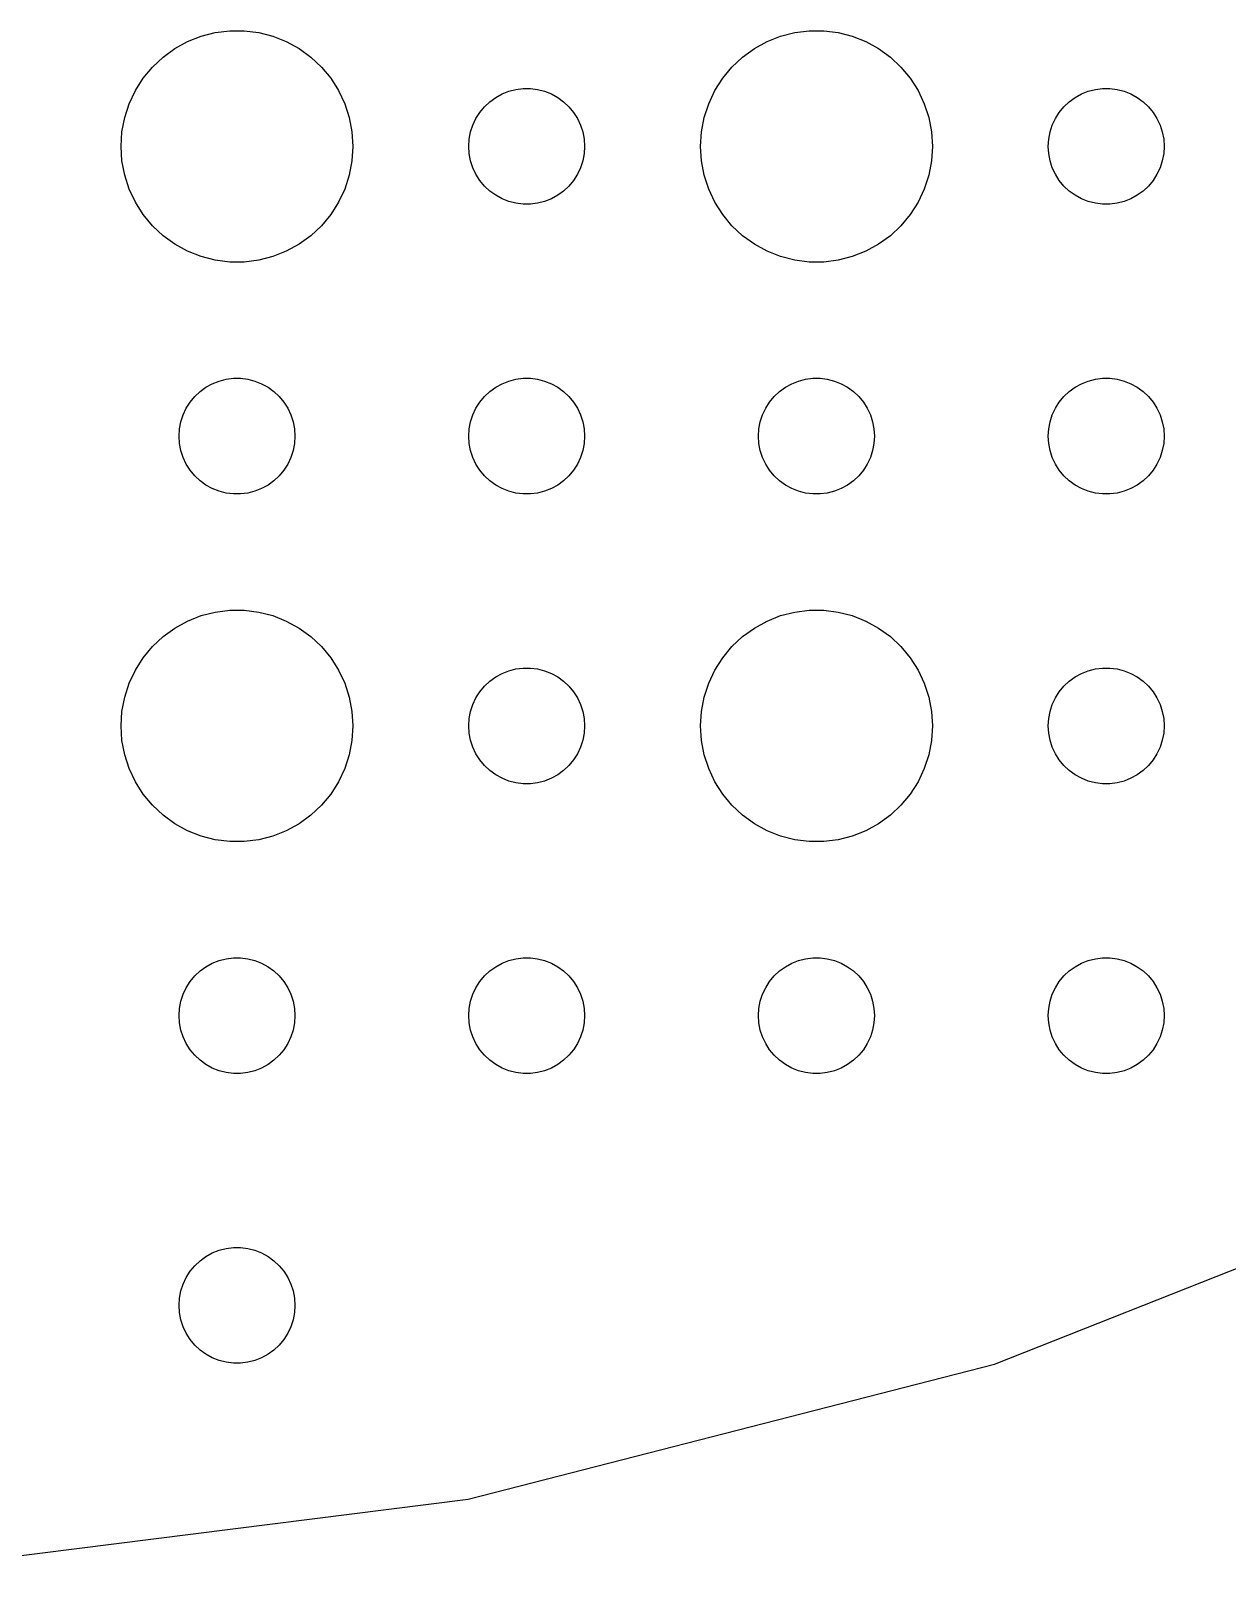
# Model space of a CAD drawing. Header units: metres. Extents: x -112 to 112, y -112 to 112.
# Drawn here: x 9.66 to 40.63, y -111.78 to -72.01 of the extents above; entities that cross this region are included whole.
import ezdxf

# ---------------------------------------------------------------- set-up
doc = ezdxf.new("R2010")
doc.units = ezdxf.units.M

msp = doc.modelspace()

# ---------------------------------------------------------------- linework, layer by layer
for p, q in [((13.3925, -72.467), (13.7227, -72.2855)), ((13.7227, -72.2855), (14.0729, -72.1468)), ((14.0729, -72.1468), (14.4379, -72.0531)), ((14.4379, -72.0531), (14.8116, -72.0059)), ((14.8116, -72.0059), (15.1884, -72.0059)), ((15.1884, -72.0059), (15.5621, -72.0531)), ((15.5621, -72.0531), (15.927, -72.1468)), ((15.927, -72.1468), (16.2773, -72.2855)), ((16.2773, -72.2855), (16.6075, -72.467)), ((28.3925, -72.467), (28.7227, -72.2855)), ((28.7227, -72.2855), (29.0729, -72.1468)), ((29.0729, -72.1468), (29.4379, -72.0531)), ((29.4379, -72.0531), (29.8116, -72.0059)), ((29.8116, -72.0059), (30.1884, -72.0059)), ((30.1884, -72.0059), (30.5621, -72.0531)), ((30.5621, -72.0531), (30.927, -72.1468)), ((30.927, -72.1468), (31.2773, -72.2855)), ((31.2773, -72.2855), (31.6075, -72.467)), ((12.8131, -72.9464), (13.0877, -72.6885)), ((13.0877, -72.6885), (13.3925, -72.467)), ((16.6075, -72.467), (16.9123, -72.6885)), ((16.9123, -72.6885), (17.1869, -72.9464)), ((27.8131, -72.9464), (28.0877, -72.6885)), ((28.0877, -72.6885), (28.3925, -72.467)), ((31.6075, -72.467), (31.9123, -72.6885)), ((31.9123, -72.6885), (32.1869, -72.9464)), ((12.5729, -73.2366), (12.8131, -72.9464)), ((17.1869, -72.9464), (17.427, -73.2366)), ((27.5729, -73.2366), (27.8131, -72.9464)), ((32.1869, -72.9464), (32.427, -73.2366)), ((12.2107, -73.8956), (12.3711, -73.5547)), ((12.3711, -73.5547), (12.5729, -73.2366)), ((17.427, -73.2366), (17.6289, -73.5547)), ((17.6289, -73.5547), (17.7893, -73.8956)), ((21.8613, -73.6428), (22.0365, -73.5734)), ((22.0365, -73.5734), (22.2189, -73.5266)), ((22.2189, -73.5266), (22.4058, -73.503)), ((22.4058, -73.503), (22.5942, -73.503)), ((22.5942, -73.503), (22.7811, -73.5266)), ((22.7811, -73.5266), (22.9635, -73.5734)), ((22.9635, -73.5734), (23.1387, -73.6428)), ((27.2107, -73.8956), (27.3711, -73.5547)), ((27.3711, -73.5547), (27.5729, -73.2366)), ((32.427, -73.2366), (32.6289, -73.5547)), ((32.6289, -73.5547), (32.7893, -73.8956)), ((36.8613, -73.6428), (37.0365, -73.5734)), ((37.0365, -73.5734), (37.2189, -73.5266)), ((37.2189, -73.5266), (37.4058, -73.503)), ((37.4058, -73.503), (37.5942, -73.503)), ((37.5942, -73.503), (37.7811, -73.5266)), ((37.7811, -73.5266), (37.9635, -73.5734)), ((37.9635, -73.5734), (38.1387, -73.6428)), ((12.0942, -74.2539), (12.2107, -73.8956)), ((17.7893, -73.8956), (17.9057, -74.2539)), ((21.2865, -74.1183), (21.4065, -73.9732)), ((21.4065, -73.9732), (21.5439, -73.8442)), ((21.5439, -73.8442), (21.6963, -73.7335)), ((21.6963, -73.7335), (21.8613, -73.6428)), ((23.1387, -73.6428), (23.3037, -73.7335)), ((23.3037, -73.7335), (23.4561, -73.8442)), ((23.4561, -73.8442), (23.5934, -73.9732)), ((23.5934, -73.9732), (23.7135, -74.1183)), ((27.0942, -74.2539), (27.2107, -73.8956)), ((32.7893, -73.8956), (32.9057, -74.2539)), ((36.2865, -74.1183), (36.4065, -73.9732)), ((36.4065, -73.9732), (36.5439, -73.8442)), ((36.5439, -73.8442), (36.6963, -73.7335)), ((36.6963, -73.7335), (36.8613, -73.6428)), ((38.1387, -73.6428), (38.3037, -73.7335)), ((38.3037, -73.7335), (38.4561, -73.8442)), ((38.4561, -73.8442), (38.5934, -73.9732)), ((38.5934, -73.9732), (38.7135, -74.1183)), ((12.0237, -74.624), (12.0942, -74.2539)), ((17.9057, -74.2539), (17.9763, -74.624)), ((21.1053, -74.4478), (21.1855, -74.2774)), ((21.1855, -74.2774), (21.2865, -74.1183)), ((23.7135, -74.1183), (23.8145, -74.2774)), ((23.8145, -74.2774), (23.8947, -74.4478)), ((27.0237, -74.624), (27.0942, -74.2539)), ((32.9057, -74.2539), (32.9763, -74.624)), ((36.1053, -74.4478), (36.1855, -74.2774)), ((36.1855, -74.2774), (36.2865, -74.1183)), ((38.7135, -74.1183), (38.8145, -74.2774)), ((38.8145, -74.2774), (38.8947, -74.4478)), ((12, -75), (12.0237, -74.624)), ((17.9763, -74.624), (18, -75)), ((21.0118, -74.812), (21.0471, -74.627)), ((21.0471, -74.627), (21.1053, -74.4478)), ((23.8947, -74.4478), (23.9529, -74.627)), ((23.9529, -74.627), (23.9882, -74.812)), ((27, -75), (27.0237, -74.624)), ((32.9763, -74.624), (33, -75)), ((36.0118, -74.812), (36.0471, -74.627)), ((36.0471, -74.627), (36.1053, -74.4478)), ((38.8947, -74.4478), (38.9529, -74.627)), ((38.9529, -74.627), (38.9882, -74.812)), ((12.0237, -75.376), (12, -75)), ((18, -75), (17.9763, -75.376)), ((21, -75), (21.0118, -74.812)), ((21.0118, -75.188), (21, -75)), ((23.9882, -74.812), (24, -75)), ((24, -75), (23.9882, -75.188)), ((27.0237, -75.376), (27, -75)), ((33, -75), (32.9763, -75.376)), ((36, -75), (36.0118, -74.812)), ((36.0118, -75.188), (36, -75)), ((38.9882, -74.812), (39, -75)), ((39, -75), (38.9882, -75.188)), ((12.0942, -75.7461), (12.0237, -75.376)), ((17.9763, -75.376), (17.9057, -75.7461)), ((21.0471, -75.373), (21.0118, -75.188)), ((21.1053, -75.5522), (21.0471, -75.373)), ((21.1855, -75.7226), (21.1053, -75.5522)), ((23.8947, -75.5522), (23.8145, -75.7226)), ((23.9529, -75.373), (23.8947, -75.5522)), ((23.9882, -75.188), (23.9529, -75.373)), ((27.0942, -75.7461), (27.0237, -75.376)), ((32.9763, -75.376), (32.9057, -75.7461)), ((36.0471, -75.373), (36.0118, -75.188)), ((36.1053, -75.5522), (36.0471, -75.373)), ((36.1855, -75.7226), (36.1053, -75.5522)), ((38.8947, -75.5522), (38.8145, -75.7226)), ((38.9529, -75.373), (38.8947, -75.5522)), ((38.9882, -75.188), (38.9529, -75.373)), ((12.2107, -76.1044), (12.0942, -75.7461)), ((17.9057, -75.7461), (17.7893, -76.1044)), ((21.2865, -75.8817), (21.1855, -75.7226)), ((21.4065, -76.0268), (21.2865, -75.8817)), ((23.7135, -75.8817), (23.5934, -76.0268)), ((23.8145, -75.7226), (23.7135, -75.8817)), ((27.2107, -76.1044), (27.0942, -75.7461)), ((32.9057, -75.7461), (32.7893, -76.1044)), ((36.2865, -75.8817), (36.1855, -75.7226)), ((36.4065, -76.0268), (36.2865, -75.8817)), ((38.7135, -75.8817), (38.5934, -76.0268)), ((38.8145, -75.7226), (38.7135, -75.8817)), ((12.3711, -76.4453), (12.2107, -76.1044)), ((17.7893, -76.1044), (17.6289, -76.4453)), ((21.5439, -76.1558), (21.4065, -76.0268)), ((21.6963, -76.2665), (21.5439, -76.1558)), ((21.8613, -76.3572), (21.6963, -76.2665)), ((22.0365, -76.4266), (21.8613, -76.3572)), ((23.1387, -76.3572), (22.9635, -76.4266)), ((23.3037, -76.2665), (23.1387, -76.3572)), ((23.4561, -76.1558), (23.3037, -76.2665)), ((23.5934, -76.0268), (23.4561, -76.1558)), ((27.3711, -76.4453), (27.2107, -76.1044)), ((32.7893, -76.1044), (32.6289, -76.4453)), ((36.5439, -76.1558), (36.4065, -76.0268)), ((36.6963, -76.2665), (36.5439, -76.1558)), ((36.8613, -76.3572), (36.6963, -76.2665)), ((37.0365, -76.4266), (36.8613, -76.3572)), ((38.1387, -76.3572), (37.9635, -76.4266)), ((38.3037, -76.2665), (38.1387, -76.3572)), ((38.4561, -76.1558), (38.3037, -76.2665)), ((38.5934, -76.0268), (38.4561, -76.1558)), ((12.5729, -76.7634), (12.3711, -76.4453)), ((17.6289, -76.4453), (17.427, -76.7634)), ((22.2189, -76.4734), (22.0365, -76.4266)), ((22.4058, -76.497), (22.2189, -76.4734)), ((22.5942, -76.497), (22.4058, -76.497)), ((22.7811, -76.4734), (22.5942, -76.497)), ((22.9635, -76.4266), (22.7811, -76.4734)), ((27.5729, -76.7634), (27.3711, -76.4453)), ((32.6289, -76.4453), (32.427, -76.7634)), ((37.2189, -76.4734), (37.0365, -76.4266)), ((37.4058, -76.497), (37.2189, -76.4734)), ((37.5942, -76.497), (37.4058, -76.497)), ((37.7811, -76.4734), (37.5942, -76.497)), ((37.9635, -76.4266), (37.7811, -76.4734)), ((12.8131, -77.0536), (12.5729, -76.7634)), ((13.0877, -77.3115), (12.8131, -77.0536)), ((17.1869, -77.0536), (16.9123, -77.3115)), ((17.427, -76.7634), (17.1869, -77.0536)), ((27.8131, -77.0536), (27.5729, -76.7634)), ((28.0877, -77.3115), (27.8131, -77.0536)), ((32.1869, -77.0536), (31.9123, -77.3115)), ((32.427, -76.7634), (32.1869, -77.0536)), ((13.3925, -77.533), (13.0877, -77.3115)), ((13.7227, -77.7145), (13.3925, -77.533)), ((16.6075, -77.533), (16.2773, -77.7145)), ((16.9123, -77.3115), (16.6075, -77.533)), ((28.3925, -77.533), (28.0877, -77.3115)), ((28.7227, -77.7145), (28.3925, -77.533)), ((31.6075, -77.533), (31.2773, -77.7145)), ((31.9123, -77.3115), (31.6075, -77.533)), ((14.0729, -77.8532), (13.7227, -77.7145)), ((14.4379, -77.9469), (14.0729, -77.8532)), ((14.8116, -77.9941), (14.4379, -77.9469)), ((15.5621, -77.9469), (15.1884, -77.9941)), ((15.927, -77.8532), (15.5621, -77.9469)), ((16.2773, -77.7145), (15.927, -77.8532)), ((29.0729, -77.8532), (28.7227, -77.7145)), ((29.4379, -77.9469), (29.0729, -77.8532)), ((29.8116, -77.9941), (29.4379, -77.9469)), ((30.5621, -77.9469), (30.1884, -77.9941)), ((30.927, -77.8532), (30.5621, -77.9469)), ((31.2773, -77.7145), (30.927, -77.8532)), ((15.1884, -77.9941), (14.8116, -77.9941)), ((30.1884, -77.9941), (29.8116, -77.9941)), ((14.3613, -81.1428), (14.5365, -81.0734)), ((14.5365, -81.0734), (14.7189, -81.0266)), ((14.7189, -81.0266), (14.9058, -81.003)), ((14.9058, -81.003), (15.0942, -81.003)), ((15.0942, -81.003), (15.2811, -81.0266)), ((15.2811, -81.0266), (15.4635, -81.0734)), ((15.4635, -81.0734), (15.6387, -81.1428)), ((21.8613, -81.1428), (22.0365, -81.0734)), ((22.0365, -81.0734), (22.2189, -81.0266)), ((22.2189, -81.0266), (22.4058, -81.003)), ((22.4058, -81.003), (22.5942, -81.003)), ((22.5942, -81.003), (22.7811, -81.0266)), ((22.7811, -81.0266), (22.9635, -81.0734)), ((22.9635, -81.0734), (23.1387, -81.1428)), ((29.3613, -81.1428), (29.5365, -81.0734)), ((29.5365, -81.0734), (29.7189, -81.0266)), ((29.7189, -81.0266), (29.9058, -81.003)), ((29.9058, -81.003), (30.0942, -81.003)), ((30.0942, -81.003), (30.2811, -81.0266)), ((30.2811, -81.0266), (30.4635, -81.0734)), ((30.4635, -81.0734), (30.6387, -81.1428)), ((36.8613, -81.1428), (37.0365, -81.0734)), ((37.0365, -81.0734), (37.2189, -81.0266)), ((37.2189, -81.0266), (37.4058, -81.003)), ((37.4058, -81.003), (37.5942, -81.003)), ((37.5942, -81.003), (37.7811, -81.0266)), ((37.7811, -81.0266), (37.9635, -81.0734)), ((37.9635, -81.0734), (38.1387, -81.1428)), ((13.7865, -81.6183), (13.9065, -81.4732)), ((13.9065, -81.4732), (14.0439, -81.3442)), ((14.0439, -81.3442), (14.1963, -81.2335)), ((14.1963, -81.2335), (14.3613, -81.1428)), ((15.6387, -81.1428), (15.8037, -81.2335)), ((15.8037, -81.2335), (15.9561, -81.3442)), ((15.9561, -81.3442), (16.0934, -81.4732)), ((16.0934, -81.4732), (16.2135, -81.6183)), ((21.2865, -81.6183), (21.4065, -81.4732)), ((21.4065, -81.4732), (21.5439, -81.3442)), ((21.5439, -81.3442), (21.6963, -81.2335)), ((21.6963, -81.2335), (21.8613, -81.1428)), ((23.1387, -81.1428), (23.3037, -81.2335)), ((23.3037, -81.2335), (23.4561, -81.3442)), ((23.4561, -81.3442), (23.5934, -81.4732)), ((23.5934, -81.4732), (23.7135, -81.6183)), ((28.7865, -81.6183), (28.9065, -81.4732)), ((28.9065, -81.4732), (29.0439, -81.3442)), ((29.0439, -81.3442), (29.1963, -81.2335)), ((29.1963, -81.2335), (29.3613, -81.1428)), ((30.6387, -81.1428), (30.8037, -81.2335)), ((30.8037, -81.2335), (30.9561, -81.3442)), ((30.9561, -81.3442), (31.0934, -81.4732)), ((31.0934, -81.4732), (31.2135, -81.6183)), ((36.2865, -81.6183), (36.4065, -81.4732)), ((36.4065, -81.4732), (36.5439, -81.3442)), ((36.5439, -81.3442), (36.6963, -81.2335)), ((36.6963, -81.2335), (36.8613, -81.1428)), ((38.1387, -81.1428), (38.3037, -81.2335)), ((38.3037, -81.2335), (38.4561, -81.3442)), ((38.4561, -81.3442), (38.5934, -81.4732)), ((38.5934, -81.4732), (38.7135, -81.6183)), ((13.6053, -81.9478), (13.6855, -81.7774)), ((13.6855, -81.7774), (13.7865, -81.6183)), ((16.2135, -81.6183), (16.3145, -81.7774)), ((16.3145, -81.7774), (16.3947, -81.9478)), ((21.1053, -81.9478), (21.1855, -81.7774)), ((21.1855, -81.7774), (21.2865, -81.6183)), ((23.7135, -81.6183), (23.8145, -81.7774)), ((23.8145, -81.7774), (23.8947, -81.9478)), ((28.6053, -81.9478), (28.6855, -81.7774)), ((28.6855, -81.7774), (28.7865, -81.6183)), ((31.2135, -81.6183), (31.3145, -81.7774)), ((31.3145, -81.7774), (31.3947, -81.9478)), ((36.1053, -81.9478), (36.1855, -81.7774)), ((36.1855, -81.7774), (36.2865, -81.6183)), ((38.7135, -81.6183), (38.8145, -81.7774)), ((38.8145, -81.7774), (38.8947, -81.9478)), ((13.5, -82.5), (13.5118, -82.312)), ((13.5118, -82.312), (13.5471, -82.127)), ((13.5471, -82.127), (13.6053, -81.9478)), ((16.3947, -81.9478), (16.4529, -82.127)), ((16.4529, -82.127), (16.4882, -82.312)), ((16.4882, -82.312), (16.5, -82.5)), ((21, -82.5), (21.0118, -82.312)), ((21.0118, -82.312), (21.0471, -82.127)), ((21.0471, -82.127), (21.1053, -81.9478)), ((23.8947, -81.9478), (23.9529, -82.127)), ((23.9529, -82.127), (23.9882, -82.312)), ((23.9882, -82.312), (24, -82.5)), ((28.5, -82.5), (28.5118, -82.312)), ((28.5118, -82.312), (28.5471, -82.127)), ((28.5471, -82.127), (28.6053, -81.9478)), ((31.3947, -81.9478), (31.4529, -82.127)), ((31.4529, -82.127), (31.4882, -82.312)), ((31.4882, -82.312), (31.5, -82.5)), ((36, -82.5), (36.0118, -82.312)), ((36.0118, -82.312), (36.0471, -82.127)), ((36.0471, -82.127), (36.1053, -81.9478)), ((38.8947, -81.9478), (38.9529, -82.127)), ((38.9529, -82.127), (38.9882, -82.312)), ((38.9882, -82.312), (39, -82.5)), ((13.5118, -82.688), (13.5, -82.5)), ((13.5471, -82.873), (13.5118, -82.688)), ((16.4882, -82.688), (16.4529, -82.873)), ((16.5, -82.5), (16.4882, -82.688)), ((21.0118, -82.688), (21, -82.5)), ((21.0471, -82.873), (21.0118, -82.688)), ((23.9882, -82.688), (23.9529, -82.873)), ((24, -82.5), (23.9882, -82.688)), ((28.5118, -82.688), (28.5, -82.5)), ((28.5471, -82.873), (28.5118, -82.688)), ((31.4882, -82.688), (31.4529, -82.873)), ((31.5, -82.5), (31.4882, -82.688)), ((36.0118, -82.688), (36, -82.5)), ((36.0471, -82.873), (36.0118, -82.688)), ((38.9882, -82.688), (38.9529, -82.873)), ((39, -82.5), (38.9882, -82.688)), ((13.6053, -83.0522), (13.5471, -82.873)), ((13.6855, -83.2226), (13.6053, -83.0522)), ((16.3947, -83.0522), (16.3145, -83.2226)), ((16.4529, -82.873), (16.3947, -83.0522)), ((21.1053, -83.0522), (21.0471, -82.873)), ((21.1855, -83.2226), (21.1053, -83.0522)), ((23.8947, -83.0522), (23.8145, -83.2226)), ((23.9529, -82.873), (23.8947, -83.0522)), ((28.6053, -83.0522), (28.5471, -82.873)), ((28.6855, -83.2226), (28.6053, -83.0522)), ((31.3947, -83.0522), (31.3145, -83.2226)), ((31.4529, -82.873), (31.3947, -83.0522)), ((36.1053, -83.0522), (36.0471, -82.873)), ((36.1855, -83.2226), (36.1053, -83.0522)), ((38.8947, -83.0522), (38.8145, -83.2226)), ((38.9529, -82.873), (38.8947, -83.0522)), ((13.7865, -83.3817), (13.6855, -83.2226)), ((13.9065, -83.5268), (13.7865, -83.3817)), ((16.2135, -83.3817), (16.0934, -83.5268)), ((16.3145, -83.2226), (16.2135, -83.3817)), ((21.2865, -83.3817), (21.1855, -83.2226)), ((21.4065, -83.5268), (21.2865, -83.3817)), ((23.7135, -83.3817), (23.5934, -83.5268)), ((23.8145, -83.2226), (23.7135, -83.3817)), ((28.7865, -83.3817), (28.6855, -83.2226)), ((28.9065, -83.5268), (28.7865, -83.3817)), ((31.2135, -83.3817), (31.0934, -83.5268)), ((31.3145, -83.2226), (31.2135, -83.3817)), ((36.2865, -83.3817), (36.1855, -83.2226)), ((36.4065, -83.5268), (36.2865, -83.3817)), ((38.7135, -83.3817), (38.5934, -83.5268)), ((38.8145, -83.2226), (38.7135, -83.3817)), ((14.0439, -83.6558), (13.9065, -83.5268)), ((14.1963, -83.7665), (14.0439, -83.6558)), ((14.3613, -83.8572), (14.1963, -83.7665)), ((14.5365, -83.9266), (14.3613, -83.8572)), ((15.6387, -83.8572), (15.4635, -83.9266)), ((15.8037, -83.7665), (15.6387, -83.8572)), ((15.9561, -83.6558), (15.8037, -83.7665)), ((16.0934, -83.5268), (15.9561, -83.6558)), ((21.5439, -83.6558), (21.4065, -83.5268)), ((21.6963, -83.7665), (21.5439, -83.6558)), ((21.8613, -83.8572), (21.6963, -83.7665)), ((22.0365, -83.9266), (21.8613, -83.8572)), ((23.1387, -83.8572), (22.9635, -83.9266)), ((23.3037, -83.7665), (23.1387, -83.8572)), ((23.4561, -83.6558), (23.3037, -83.7665)), ((23.5934, -83.5268), (23.4561, -83.6558)), ((29.0439, -83.6558), (28.9065, -83.5268)), ((29.1963, -83.7665), (29.0439, -83.6558)), ((29.3613, -83.8572), (29.1963, -83.7665)), ((29.5365, -83.9266), (29.3613, -83.8572)), ((30.6387, -83.8572), (30.4635, -83.9266)), ((30.8037, -83.7665), (30.6387, -83.8572)), ((30.9561, -83.6558), (30.8037, -83.7665)), ((31.0934, -83.5268), (30.9561, -83.6558)), ((36.5439, -83.6558), (36.4065, -83.5268)), ((36.6963, -83.7665), (36.5439, -83.6558)), ((36.8613, -83.8572), (36.6963, -83.7665)), ((37.0365, -83.9266), (36.8613, -83.8572)), ((38.1387, -83.8572), (37.9635, -83.9266)), ((38.3037, -83.7665), (38.1387, -83.8572)), ((38.4561, -83.6558), (38.3037, -83.7665)), ((38.5934, -83.5268), (38.4561, -83.6558)), ((14.7189, -83.9734), (14.5365, -83.9266)), ((14.9058, -83.997), (14.7189, -83.9734)), ((15.0942, -83.997), (14.9058, -83.997)), ((15.2811, -83.9734), (15.0942, -83.997)), ((15.4635, -83.9266), (15.2811, -83.9734)), ((22.2189, -83.9734), (22.0365, -83.9266)), ((22.4058, -83.997), (22.2189, -83.9734)), ((22.5942, -83.997), (22.4058, -83.997)), ((22.7811, -83.9734), (22.5942, -83.997)), ((22.9635, -83.9266), (22.7811, -83.9734)), ((29.7189, -83.9734), (29.5365, -83.9266)), ((29.9058, -83.997), (29.7189, -83.9734)), ((30.0942, -83.997), (29.9058, -83.997)), ((30.2811, -83.9734), (30.0942, -83.997)), ((30.4635, -83.9266), (30.2811, -83.9734)), ((37.2189, -83.9734), (37.0365, -83.9266)), ((37.4058, -83.997), (37.2189, -83.9734)), ((37.5942, -83.997), (37.4058, -83.997)), ((37.7811, -83.9734), (37.5942, -83.997)), ((37.9635, -83.9266), (37.7811, -83.9734)), ((14.0729, -87.1468), (14.4379, -87.0531)), ((14.4379, -87.0531), (14.8116, -87.0059)), ((14.8116, -87.0059), (15.1884, -87.0059)), ((15.1884, -87.0059), (15.5621, -87.0531)), ((15.5621, -87.0531), (15.927, -87.1468)), ((29.0729, -87.1468), (29.4379, -87.0531)), ((29.4379, -87.0531), (29.8116, -87.0059)), ((29.8116, -87.0059), (30.1884, -87.0059)), ((30.1884, -87.0059), (30.5621, -87.0531)), ((30.5621, -87.0531), (30.927, -87.1468)), ((13.0877, -87.6885), (13.3925, -87.467)), ((13.3925, -87.467), (13.7227, -87.2855)), ((13.7227, -87.2855), (14.0729, -87.1468)), ((15.927, -87.1468), (16.2773, -87.2855)), ((16.2773, -87.2855), (16.6075, -87.467)), ((16.6075, -87.467), (16.9123, -87.6885)), ((28.0877, -87.6885), (28.3925, -87.467)), ((28.3925, -87.467), (28.7227, -87.2855)), ((28.7227, -87.2855), (29.0729, -87.1468)), ((30.927, -87.1468), (31.2773, -87.2855)), ((31.2773, -87.2855), (31.6075, -87.467)), ((31.6075, -87.467), (31.9123, -87.6885)), ((12.8131, -87.9464), (13.0877, -87.6885)), ((16.9123, -87.6885), (17.1869, -87.9464)), ((27.8131, -87.9464), (28.0877, -87.6885)), ((31.9123, -87.6885), (32.1869, -87.9464)), ((12.3711, -88.5547), (12.5729, -88.2366)), ((12.5729, -88.2366), (12.8131, -87.9464)), ((17.1869, -87.9464), (17.427, -88.2366)), ((17.427, -88.2366), (17.6289, -88.5547)), ((27.3711, -88.5547), (27.5729, -88.2366)), ((27.5729, -88.2366), (27.8131, -87.9464)), ((32.1869, -87.9464), (32.427, -88.2366)), ((32.427, -88.2366), (32.6289, -88.5547)), ((12.2107, -88.8956), (12.3711, -88.5547)), ((17.6289, -88.5547), (17.7893, -88.8956)), ((21.6963, -88.7335), (21.8613, -88.6428)), ((21.8613, -88.6428), (22.0365, -88.5734)), ((22.0365, -88.5734), (22.2189, -88.5266)), ((22.2189, -88.5266), (22.4058, -88.503)), ((22.4058, -88.503), (22.5942, -88.503)), ((22.5942, -88.503), (22.7811, -88.5266)), ((22.7811, -88.5266), (22.9635, -88.5734)), ((22.9635, -88.5734), (23.1387, -88.6428)), ((23.1387, -88.6428), (23.3037, -88.7335)), ((27.2107, -88.8956), (27.3711, -88.5547)), ((32.6289, -88.5547), (32.7893, -88.8956)), ((36.6963, -88.7335), (36.8613, -88.6428)), ((36.8613, -88.6428), (37.0365, -88.5734)), ((37.0365, -88.5734), (37.2189, -88.5266)), ((37.2189, -88.5266), (37.4058, -88.503)), ((37.4058, -88.503), (37.5942, -88.503)), ((37.5942, -88.503), (37.7811, -88.5266)), ((37.7811, -88.5266), (37.9635, -88.5734)), ((37.9635, -88.5734), (38.1387, -88.6428)), ((38.1387, -88.6428), (38.3037, -88.7335)), ((12.0942, -89.2539), (12.2107, -88.8956)), ((17.7893, -88.8956), (17.9057, -89.2539)), ((21.2865, -89.1183), (21.4065, -88.9732)), ((21.4065, -88.9732), (21.5439, -88.8442)), ((21.5439, -88.8442), (21.6963, -88.7335)), ((23.3037, -88.7335), (23.4561, -88.8442)), ((23.4561, -88.8442), (23.5934, -88.9732)), ((23.5934, -88.9732), (23.7135, -89.1183)), ((27.0942, -89.2539), (27.2107, -88.8956)), ((32.7893, -88.8956), (32.9057, -89.2539)), ((36.2865, -89.1183), (36.4065, -88.9732)), ((36.4065, -88.9732), (36.5439, -88.8442)), ((36.5439, -88.8442), (36.6963, -88.7335)), ((38.3037, -88.7335), (38.4561, -88.8442)), ((38.4561, -88.8442), (38.5934, -88.9732)), ((38.5934, -88.9732), (38.7135, -89.1183)), ((12.0237, -89.624), (12.0942, -89.2539)), ((17.9057, -89.2539), (17.9763, -89.624)), ((21.0471, -89.627), (21.1053, -89.4478)), ((21.1053, -89.4478), (21.1855, -89.2774)), ((21.1855, -89.2774), (21.2865, -89.1183)), ((23.7135, -89.1183), (23.8145, -89.2774)), ((23.8145, -89.2774), (23.8947, -89.4478)), ((23.8947, -89.4478), (23.9529, -89.627)), ((27.0237, -89.624), (27.0942, -89.2539)), ((32.9057, -89.2539), (32.9763, -89.624)), ((36.0471, -89.627), (36.1053, -89.4478)), ((36.1053, -89.4478), (36.1855, -89.2774)), ((36.1855, -89.2774), (36.2865, -89.1183)), ((38.7135, -89.1183), (38.8145, -89.2774)), ((38.8145, -89.2774), (38.8947, -89.4478)), ((38.8947, -89.4478), (38.9529, -89.627)), ((12, -90), (12.0237, -89.624)), ((17.9763, -89.624), (18, -90)), ((21, -90), (21.0118, -89.812)), ((21.0118, -89.812), (21.0471, -89.627)), ((23.9529, -89.627), (23.9882, -89.812)), ((23.9882, -89.812), (24, -90)), ((27, -90), (27.0237, -89.624)), ((32.9763, -89.624), (33, -90)), ((36, -90), (36.0118, -89.812)), ((36.0118, -89.812), (36.0471, -89.627)), ((38.9529, -89.627), (38.9882, -89.812)), ((38.9882, -89.812), (39, -90)), ((12.0237, -90.376), (12, -90)), ((18, -90), (17.9763, -90.376)), ((21.0118, -90.188), (21, -90)), ((21.0471, -90.373), (21.0118, -90.188)), ((23.9882, -90.188), (23.9529, -90.373)), ((24, -90), (23.9882, -90.188)), ((27.0237, -90.376), (27, -90)), ((33, -90), (32.9763, -90.376)), ((36.0118, -90.188), (36, -90)), ((36.0471, -90.373), (36.0118, -90.188)), ((38.9882, -90.188), (38.9529, -90.373)), ((39, -90), (38.9882, -90.188)), ((12.0942, -90.7461), (12.0237, -90.376)), ((17.9763, -90.376), (17.9057, -90.7461)), ((21.1053, -90.5522), (21.0471, -90.373)), ((21.1855, -90.7226), (21.1053, -90.5522)), ((23.8947, -90.5522), (23.8145, -90.7226)), ((23.9529, -90.373), (23.8947, -90.5522)), ((27.0942, -90.7461), (27.0237, -90.376)), ((32.9763, -90.376), (32.9057, -90.7461)), ((36.1053, -90.5522), (36.0471, -90.373)), ((36.1855, -90.7226), (36.1053, -90.5522)), ((38.8947, -90.5522), (38.8145, -90.7226)), ((38.9529, -90.373), (38.8947, -90.5522)), ((12.2107, -91.1044), (12.0942, -90.7461)), ((17.9057, -90.7461), (17.7893, -91.1044)), ((21.2865, -90.8817), (21.1855, -90.7226)), ((21.4065, -91.0268), (21.2865, -90.8817)), ((21.5439, -91.1558), (21.4065, -91.0268)), ((23.5934, -91.0268), (23.4561, -91.1558)), ((23.7135, -90.8817), (23.5934, -91.0268)), ((23.8145, -90.7226), (23.7135, -90.8817)), ((27.2107, -91.1044), (27.0942, -90.7461)), ((32.9057, -90.7461), (32.7893, -91.1044)), ((36.2865, -90.8817), (36.1855, -90.7226)), ((36.4065, -91.0268), (36.2865, -90.8817)), ((36.5439, -91.1558), (36.4065, -91.0268)), ((38.5934, -91.0268), (38.4561, -91.1558)), ((38.7135, -90.8817), (38.5934, -91.0268)), ((38.8145, -90.7226), (38.7135, -90.8817)), ((12.3711, -91.4453), (12.2107, -91.1044)), ((12.5729, -91.7634), (12.3711, -91.4453)), ((17.6289, -91.4453), (17.427, -91.7634)), ((17.7893, -91.1044), (17.6289, -91.4453)), ((21.6963, -91.2665), (21.5439, -91.1558)), ((21.8613, -91.3572), (21.6963, -91.2665)), ((22.0365, -91.4266), (21.8613, -91.3572)), ((22.2189, -91.4734), (22.0365, -91.4266)), ((22.4058, -91.497), (22.2189, -91.4734)), ((22.7811, -91.4734), (22.5942, -91.497)), ((22.9635, -91.4266), (22.7811, -91.4734)), ((23.1387, -91.3572), (22.9635, -91.4266)), ((23.3037, -91.2665), (23.1387, -91.3572)), ((23.4561, -91.1558), (23.3037, -91.2665)), ((27.3711, -91.4453), (27.2107, -91.1044)), ((27.5729, -91.7634), (27.3711, -91.4453)), ((32.6289, -91.4453), (32.427, -91.7634)), ((32.7893, -91.1044), (32.6289, -91.4453)), ((36.6963, -91.2665), (36.5439, -91.1558)), ((36.8613, -91.3572), (36.6963, -91.2665)), ((37.0365, -91.4266), (36.8613, -91.3572)), ((37.2189, -91.4734), (37.0365, -91.4266)), ((37.4058, -91.497), (37.2189, -91.4734)), ((37.7811, -91.4734), (37.5942, -91.497)), ((37.9635, -91.4266), (37.7811, -91.4734)), ((38.1387, -91.3572), (37.9635, -91.4266)), ((38.3037, -91.2665), (38.1387, -91.3572)), ((38.4561, -91.1558), (38.3037, -91.2665)), ((12.8131, -92.0536), (12.5729, -91.7634)), ((17.427, -91.7634), (17.1869, -92.0536)), ((22.5942, -91.497), (22.4058, -91.497)), ((27.8131, -92.0536), (27.5729, -91.7634)), ((32.427, -91.7634), (32.1869, -92.0536)), ((37.5942, -91.497), (37.4058, -91.497)), ((13.0877, -92.3115), (12.8131, -92.0536)), ((17.1869, -92.0536), (16.9123, -92.3115)), ((28.0877, -92.3115), (27.8131, -92.0536)), ((32.1869, -92.0536), (31.9123, -92.3115)), ((13.3925, -92.533), (13.0877, -92.3115)), ((13.7227, -92.7145), (13.3925, -92.533)), ((16.6075, -92.533), (16.2773, -92.7145)), ((16.9123, -92.3115), (16.6075, -92.533)), ((28.3925, -92.533), (28.0877, -92.3115)), ((28.7227, -92.7145), (28.3925, -92.533)), ((31.6075, -92.533), (31.2773, -92.7145)), ((31.9123, -92.3115), (31.6075, -92.533)), ((14.0729, -92.8532), (13.7227, -92.7145)), ((14.4379, -92.9469), (14.0729, -92.8532)), ((14.8116, -92.9941), (14.4379, -92.9469)), ((15.1884, -92.9941), (14.8116, -92.9941)), ((15.5621, -92.9469), (15.1884, -92.9941)), ((15.927, -92.8532), (15.5621, -92.9469)), ((16.2773, -92.7145), (15.927, -92.8532)), ((29.0729, -92.8532), (28.7227, -92.7145)), ((29.4379, -92.9469), (29.0729, -92.8532)), ((29.8116, -92.9941), (29.4379, -92.9469)), ((30.1884, -92.9941), (29.8116, -92.9941)), ((30.5621, -92.9469), (30.1884, -92.9941)), ((30.927, -92.8532), (30.5621, -92.9469)), ((31.2773, -92.7145), (30.927, -92.8532)), ((14.0439, -96.3442), (14.1963, -96.2335)), ((14.1963, -96.2335), (14.3613, -96.1428)), ((14.3613, -96.1428), (14.5365, -96.0734)), ((14.5365, -96.0734), (14.7189, -96.0266)), ((14.7189, -96.0266), (14.9058, -96.003)), ((14.9058, -96.003), (15.0942, -96.003)), ((15.0942, -96.003), (15.2811, -96.0266)), ((15.2811, -96.0266), (15.4635, -96.0734)), ((15.4635, -96.0734), (15.6387, -96.1428)), ((15.6387, -96.1428), (15.8037, -96.2335)), ((15.8037, -96.2335), (15.9561, -96.3442)), ((21.5439, -96.3442), (21.6963, -96.2335)), ((21.6963, -96.2335), (21.8613, -96.1428)), ((21.8613, -96.1428), (22.0365, -96.0734)), ((22.0365, -96.0734), (22.2189, -96.0266)), ((22.2189, -96.0266), (22.4058, -96.003)), ((22.4058, -96.003), (22.5942, -96.003)), ((22.5942, -96.003), (22.7811, -96.0266)), ((22.7811, -96.0266), (22.9635, -96.0734)), ((22.9635, -96.0734), (23.1387, -96.1428)), ((23.1387, -96.1428), (23.3037, -96.2335)), ((23.3037, -96.2335), (23.4561, -96.3442)), ((29.0439, -96.3442), (29.1963, -96.2335)), ((29.1963, -96.2335), (29.3613, -96.1428)), ((29.3613, -96.1428), (29.5365, -96.0734)), ((29.5365, -96.0734), (29.7189, -96.0266)), ((29.7189, -96.0266), (29.9058, -96.003)), ((29.9058, -96.003), (30.0942, -96.003)), ((30.0942, -96.003), (30.2811, -96.0266)), ((30.2811, -96.0266), (30.4635, -96.0734)), ((30.4635, -96.0734), (30.6387, -96.1428)), ((30.6387, -96.1428), (30.8037, -96.2335)), ((30.8037, -96.2335), (30.9561, -96.3442)), ((36.5439, -96.3442), (36.6963, -96.2335)), ((36.6963, -96.2335), (36.8613, -96.1428)), ((36.8613, -96.1428), (37.0365, -96.0734)), ((37.0365, -96.0734), (37.2189, -96.0266)), ((37.2189, -96.0266), (37.4058, -96.003)), ((37.4058, -96.003), (37.5942, -96.003)), ((37.5942, -96.003), (37.7811, -96.0266)), ((37.7811, -96.0266), (37.9635, -96.0734)), ((37.9635, -96.0734), (38.1387, -96.1428)), ((38.1387, -96.1428), (38.3037, -96.2335)), ((38.3037, -96.2335), (38.4561, -96.3442)), ((13.6855, -96.7774), (13.7865, -96.6183)), ((13.7865, -96.6183), (13.9065, -96.4732)), ((13.9065, -96.4732), (14.0439, -96.3442)), ((15.9561, -96.3442), (16.0934, -96.4732)), ((16.0934, -96.4732), (16.2135, -96.6183)), ((16.2135, -96.6183), (16.3145, -96.7774)), ((21.1855, -96.7774), (21.2865, -96.6183)), ((21.2865, -96.6183), (21.4065, -96.4732)), ((21.4065, -96.4732), (21.5439, -96.3442)), ((23.4561, -96.3442), (23.5934, -96.4732)), ((23.5934, -96.4732), (23.7135, -96.6183)), ((23.7135, -96.6183), (23.8145, -96.7774)), ((28.6855, -96.7774), (28.7865, -96.6183)), ((28.7865, -96.6183), (28.9065, -96.4732)), ((28.9065, -96.4732), (29.0439, -96.3442)), ((30.9561, -96.3442), (31.0934, -96.4732)), ((31.0934, -96.4732), (31.2135, -96.6183)), ((31.2135, -96.6183), (31.3145, -96.7774)), ((36.1855, -96.7774), (36.2865, -96.6183)), ((36.2865, -96.6183), (36.4065, -96.4732)), ((36.4065, -96.4732), (36.5439, -96.3442)), ((38.4561, -96.3442), (38.5934, -96.4732)), ((38.5934, -96.4732), (38.7135, -96.6183)), ((38.7135, -96.6183), (38.8145, -96.7774)), ((13.5471, -97.127), (13.6053, -96.9478)), ((13.6053, -96.9478), (13.6855, -96.7774)), ((16.3145, -96.7774), (16.3947, -96.9478)), ((16.3947, -96.9478), (16.4529, -97.127)), ((21.0471, -97.127), (21.1053, -96.9478)), ((21.1053, -96.9478), (21.1855, -96.7774)), ((23.8145, -96.7774), (23.8947, -96.9478)), ((23.8947, -96.9478), (23.9529, -97.127)), ((28.5471, -97.127), (28.6053, -96.9478)), ((28.6053, -96.9478), (28.6855, -96.7774)), ((31.3145, -96.7774), (31.3947, -96.9478)), ((31.3947, -96.9478), (31.4529, -97.127)), ((36.0471, -97.127), (36.1053, -96.9478)), ((36.1053, -96.9478), (36.1855, -96.7774)), ((38.8145, -96.7774), (38.8947, -96.9478)), ((38.8947, -96.9478), (38.9529, -97.127)), ((13.5, -97.5), (13.5118, -97.312)), ((13.5118, -97.312), (13.5471, -97.127)), ((16.4529, -97.127), (16.4882, -97.312)), ((16.4882, -97.312), (16.5, -97.5)), ((21, -97.5), (21.0118, -97.312)), ((21.0118, -97.312), (21.0471, -97.127)), ((23.9529, -97.127), (23.9882, -97.312)), ((23.9882, -97.312), (24, -97.5)), ((28.5, -97.5), (28.5118, -97.312)), ((28.5118, -97.312), (28.5471, -97.127)), ((31.4529, -97.127), (31.4882, -97.312)), ((31.4882, -97.312), (31.5, -97.5)), ((36, -97.5), (36.0118, -97.312)), ((36.0118, -97.312), (36.0471, -97.127)), ((38.9529, -97.127), (38.9882, -97.312)), ((38.9882, -97.312), (39, -97.5)), ((13.5118, -97.688), (13.5, -97.5)), ((13.5471, -97.873), (13.5118, -97.688)), ((16.4882, -97.688), (16.4529, -97.873)), ((16.5, -97.5), (16.4882, -97.688)), ((21.0118, -97.688), (21, -97.5)), ((21.0471, -97.873), (21.0118, -97.688)), ((23.9882, -97.688), (23.9529, -97.873)), ((24, -97.5), (23.9882, -97.688)), ((28.5118, -97.688), (28.5, -97.5)), ((28.5471, -97.873), (28.5118, -97.688)), ((31.4882, -97.688), (31.4529, -97.873)), ((31.5, -97.5), (31.4882, -97.688)), ((36.0118, -97.688), (36, -97.5)), ((36.0471, -97.873), (36.0118, -97.688)), ((38.9882, -97.688), (38.9529, -97.873)), ((39, -97.5), (38.9882, -97.688)), ((13.6053, -98.0522), (13.5471, -97.873)), ((13.6855, -98.2226), (13.6053, -98.0522)), ((13.7865, -98.3817), (13.6855, -98.2226)), ((16.3145, -98.2226), (16.2135, -98.3817)), ((16.3947, -98.0522), (16.3145, -98.2226)), ((16.4529, -97.873), (16.3947, -98.0522)), ((21.1053, -98.0522), (21.0471, -97.873)), ((21.1855, -98.2226), (21.1053, -98.0522)), ((21.2865, -98.3817), (21.1855, -98.2226)), ((23.8145, -98.2226), (23.7135, -98.3817)), ((23.8947, -98.0522), (23.8145, -98.2226)), ((23.9529, -97.873), (23.8947, -98.0522)), ((28.6053, -98.0522), (28.5471, -97.873)), ((28.6855, -98.2226), (28.6053, -98.0522)), ((28.7865, -98.3817), (28.6855, -98.2226)), ((31.3145, -98.2226), (31.2135, -98.3817)), ((31.3947, -98.0522), (31.3145, -98.2226)), ((31.4529, -97.873), (31.3947, -98.0522)), ((36.1053, -98.0522), (36.0471, -97.873)), ((36.1855, -98.2226), (36.1053, -98.0522)), ((36.2865, -98.3817), (36.1855, -98.2226)), ((38.8145, -98.2226), (38.7135, -98.3817)), ((38.8947, -98.0522), (38.8145, -98.2226)), ((38.9529, -97.873), (38.8947, -98.0522)), ((13.9065, -98.5268), (13.7865, -98.3817)), ((14.0439, -98.6558), (13.9065, -98.5268)), ((16.0934, -98.5268), (15.9561, -98.6558)), ((16.2135, -98.3817), (16.0934, -98.5268)), ((21.4065, -98.5268), (21.2865, -98.3817)), ((21.5439, -98.6558), (21.4065, -98.5268)), ((23.5934, -98.5268), (23.4561, -98.6558)), ((23.7135, -98.3817), (23.5934, -98.5268)), ((28.9065, -98.5268), (28.7865, -98.3817)), ((29.0439, -98.6558), (28.9065, -98.5268)), ((31.0934, -98.5268), (30.9561, -98.6558)), ((31.2135, -98.3817), (31.0934, -98.5268)), ((36.4065, -98.5268), (36.2865, -98.3817)), ((36.5439, -98.6558), (36.4065, -98.5268)), ((38.5934, -98.5268), (38.4561, -98.6558)), ((38.7135, -98.3817), (38.5934, -98.5268)), ((14.1963, -98.7665), (14.0439, -98.6558)), ((14.3613, -98.8572), (14.1963, -98.7665)), ((14.5365, -98.9266), (14.3613, -98.8572)), ((14.7189, -98.9734), (14.5365, -98.9266)), ((14.9058, -98.997), (14.7189, -98.9734)), ((15.0942, -98.997), (14.9058, -98.997)), ((15.2811, -98.9734), (15.0942, -98.997)), ((15.4635, -98.9266), (15.2811, -98.9734)), ((15.6387, -98.8572), (15.4635, -98.9266)), ((15.8037, -98.7665), (15.6387, -98.8572)), ((15.9561, -98.6558), (15.8037, -98.7665)), ((21.6963, -98.7665), (21.5439, -98.6558)), ((21.8613, -98.8572), (21.6963, -98.7665)), ((22.0365, -98.9266), (21.8613, -98.8572)), ((22.2189, -98.9734), (22.0365, -98.9266)), ((22.4058, -98.997), (22.2189, -98.9734)), ((22.5942, -98.997), (22.4058, -98.997)), ((22.7811, -98.9734), (22.5942, -98.997)), ((22.9635, -98.9266), (22.7811, -98.9734)), ((23.1387, -98.8572), (22.9635, -98.9266)), ((23.3037, -98.7665), (23.1387, -98.8572)), ((23.4561, -98.6558), (23.3037, -98.7665)), ((29.1963, -98.7665), (29.0439, -98.6558)), ((29.3613, -98.8572), (29.1963, -98.7665)), ((29.5365, -98.9266), (29.3613, -98.8572)), ((29.7189, -98.9734), (29.5365, -98.9266)), ((29.9058, -98.997), (29.7189, -98.9734)), ((30.0942, -98.997), (29.9058, -98.997)), ((30.2811, -98.9734), (30.0942, -98.997)), ((30.4635, -98.9266), (30.2811, -98.9734)), ((30.6387, -98.8572), (30.4635, -98.9266)), ((30.8037, -98.7665), (30.6387, -98.8572)), ((30.9561, -98.6558), (30.8037, -98.7665)), ((36.6963, -98.7665), (36.5439, -98.6558)), ((36.8613, -98.8572), (36.6963, -98.7665)), ((37.0365, -98.9266), (36.8613, -98.8572)), ((37.2189, -98.9734), (37.0365, -98.9266)), ((37.4058, -98.997), (37.2189, -98.9734)), ((37.5942, -98.997), (37.4058, -98.997)), ((37.7811, -98.9734), (37.5942, -98.997)), ((37.9635, -98.9266), (37.7811, -98.9734)), ((38.1387, -98.8572), (37.9635, -98.9266)), ((38.3037, -98.7665), (38.1387, -98.8572)), ((38.4561, -98.6558), (38.3037, -98.7665)), ((34.6099, -106.518), (47.6873, -101.341)), ((14.0439, -103.844), (14.1963, -103.734)), ((14.1963, -103.734), (14.3613, -103.643)), ((14.3613, -103.643), (14.5365, -103.573)), ((14.5365, -103.573), (14.7189, -103.527)), ((14.7189, -103.527), (14.9058, -103.503)), ((14.9058, -103.503), (15.0942, -103.503)), ((15.0942, -103.503), (15.2811, -103.527)), ((15.2811, -103.527), (15.4635, -103.573)), ((15.4635, -103.573), (15.6387, -103.643)), ((15.6387, -103.643), (15.8037, -103.734)), ((15.8037, -103.734), (15.9561, -103.844)), ((13.6855, -104.277), (13.7865, -104.118)), ((13.7865, -104.118), (13.9065, -103.973)), ((13.9065, -103.973), (14.0439, -103.844)), ((15.9561, -103.844), (16.0934, -103.973)), ((16.0934, -103.973), (16.2135, -104.118)), ((16.2135, -104.118), (16.3145, -104.277)), ((13.5471, -104.627), (13.6053, -104.448)), ((13.6053, -104.448), (13.6855, -104.277)), ((16.3145, -104.277), (16.3947, -104.448)), ((16.3947, -104.448), (16.4529, -104.627)), ((13.5, -105), (13.5118, -104.812)), ((13.5118, -105.188), (13.5, -105)), ((13.5118, -104.812), (13.5471, -104.627)), ((16.4529, -104.627), (16.4882, -104.812)), ((16.4882, -104.812), (16.5, -105)), ((16.5, -105), (16.4882, -105.188)), ((13.5471, -105.373), (13.5118, -105.188)), ((13.6053, -105.552), (13.5471, -105.373)), ((16.4529, -105.373), (16.3947, -105.552)), ((16.4882, -105.188), (16.4529, -105.373)), ((13.6855, -105.723), (13.6053, -105.552)), ((13.7865, -105.882), (13.6855, -105.723)), ((16.3145, -105.723), (16.2135, -105.882)), ((16.3947, -105.552), (16.3145, -105.723)), ((13.9065, -106.027), (13.7865, -105.882)), ((14.0439, -106.156), (13.9065, -106.027)), ((14.1963, -106.266), (14.0439, -106.156)), ((15.9561, -106.156), (15.8037, -106.266)), ((16.0934, -106.027), (15.9561, -106.156)), ((16.2135, -105.882), (16.0934, -106.027)), ((14.3613, -106.357), (14.1963, -106.266)), ((14.5365, -106.427), (14.3613, -106.357)), ((14.7189, -106.473), (14.5365, -106.427)), ((14.9058, -106.497), (14.7189, -106.473)), ((15.0942, -106.497), (14.9058, -106.497)), ((15.2811, -106.473), (15.0942, -106.497)), ((15.4635, -106.427), (15.2811, -106.473)), ((15.6387, -106.357), (15.4635, -106.427)), ((15.8037, -106.266), (15.6387, -106.357)), ((20.9867, -110.016), (34.6099, -106.518)), ((7.03253, -111.779), (20.9867, -110.016))]:
    msp.add_line(p, q)

doc.saveas('drawing.dxf')
